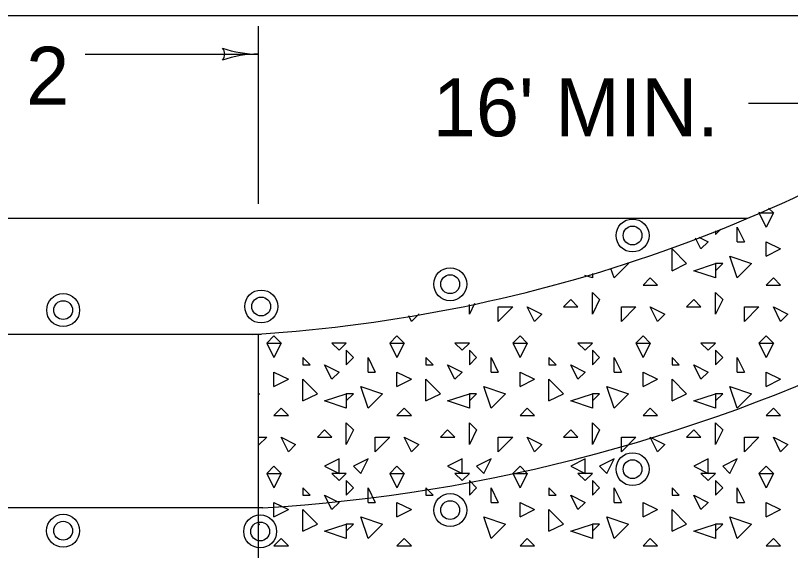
# Model space of a CAD drawing. Extents: x 999.6 to 1053.4, y 999.6 to 1022.5.
# Drawn here: x 1025.712 to 1028.389, y 1013.984 to 1015.832 of the extents above; entities that cross this region are included whole.
import ezdxf

# ---------------------------------------------------------------- set-up
doc = ezdxf.new("R2010")
doc.units = 0
doc.layers.add('Level 1', color=7, linetype='Continuous')

msp = doc.modelspace()

# ---------------------------------------------------------------- linework, layer by layer
at = {"layer": 'Level 1'}
for p, q in [((1007.25, 1015.8316), (1029.4498, 1015.8316)), ((1026.5513, 1015.1816), (1026.5513, 1015.7947)), ((1025.9525, 1015.6982), (1026.5513, 1015.6982)), ((1028.3131, 1015.1667), (1028.3293, 1015.1505)), ((1007.25, 1015.1316), (1028.2417, 1015.1316)), ((1028.2808, 1015.152), (1028.2793, 1015.1505)), ((1028.2793, 1015.1505), (1028.3293, 1015.1505)), ((1028.2793, 1015.1505), (1028.3043, 1015.1005)), ((1028.2793, 1015.1505), (1028.3293, 1015.1505)), ((1028.3293, 1015.1505), (1028.3043, 1015.1005)), ((1028.1293, 1015.0755), (1028.148, 1015.0942)), ((1028.1293, 1015.0875), (1028.1293, 1015.0755)), ((1028.0793, 1015.0255), (1028.1043, 1015.0505)), ((1028.2043, 1015.0505), (1028.2293, 1015.0505)), ((1028.3043, 1015.0005), (1028.3543, 1015.0255)), ((1027.7793, 1014.9255), (1027.8293, 1014.9755)), ((1027.9793, 1014.9505), (1028.0293, 1014.9755)), ((1028.0543, 1014.9505), (1028.1293, 1014.9755)), ((1028.1293, 1014.9755), (1028.1293, 1014.9255)), ((1028.1293, 1014.9755), (1028.1293, 1014.9505)), ((1028.1293, 1014.9505), (1028.1543, 1014.9755)), ((1028.1543, 1014.9755), (1028.1293, 1014.9755)), ((1028.2043, 1014.9255), (1028.2543, 1014.9755)), ((1028.1293, 1014.9255), (1028.0543, 1014.9505)), ((1027.7043, 1014.9255), (1027.6787, 1014.934)), ((1027.7043, 1014.941), (1027.7043, 1014.9255)), ((1027.8793, 1014.9005), (1027.9293, 1014.9005)), ((1028.3043, 1014.9005), (1028.3543, 1014.9005)), ((1027.7043, 1014.8755), (1027.7293, 1014.8505)), ((1027.7043, 1014.8005), (1027.7043, 1014.8755)), ((1028.1293, 1014.8755), (1028.1543, 1014.8505)), ((1028.1293, 1014.8005), (1028.1293, 1014.8755)), ((1027.2976, 1014.8372), (1027.2793, 1014.8005)), ((1027.7293, 1014.8505), (1027.7043, 1014.8005)), ((1028.1543, 1014.8505), (1028.1293, 1014.8005)), ((1027.2793, 1014.8005), (1027.2793, 1014.8337)), ((1027.3793, 1014.7755), (1027.4293, 1014.8255)), ((1027.6043, 1014.8255), (1027.6543, 1014.8255)), ((1027.8043, 1014.7755), (1027.8543, 1014.8255)), ((1028.0293, 1014.8255), (1028.0793, 1014.8255)), ((1028.2293, 1014.7755), (1028.2793, 1014.8255)), ((1027.0793, 1014.7755), (1027.1043, 1014.8005)), ((1027.5043, 1014.7755), (1027.5293, 1014.8005)), ((1027.9293, 1014.7755), (1027.9543, 1014.8005)), ((1028.3543, 1014.7755), (1028.3793, 1014.8005)), ((1007.25, 1014.7316), (1026.5603, 1014.7316)), ((1026.5296, 1014.7305), (1026.5603, 1014.7316)), ((1026.5513, 1013.5316), (1026.5513, 1014.7318)), ((1026.6043, 1014.7255), (1026.5793, 1014.7005)), ((1026.6043, 1014.7255), (1026.6293, 1014.7005)), ((1027.0293, 1014.7255), (1027.0043, 1014.7005)), ((1027.0293, 1014.7255), (1027.0543, 1014.7005)), ((1027.4543, 1014.7255), (1027.4293, 1014.7005)), ((1027.4543, 1014.7255), (1027.4793, 1014.7005)), ((1027.8793, 1014.7255), (1027.8543, 1014.7005)), ((1027.8793, 1014.7255), (1027.9043, 1014.7005)), ((1028.3043, 1014.7255), (1028.2793, 1014.7005)), ((1028.3043, 1014.7255), (1028.3293, 1014.7005)), ((1026.5793, 1014.7005), (1026.6293, 1014.7005)), ((1026.5793, 1014.7005), (1026.6043, 1014.6505)), ((1026.5793, 1014.7005), (1026.6293, 1014.7005)), ((1026.6293, 1014.7005), (1026.6043, 1014.6505)), ((1026.8043, 1014.7005), (1026.8293, 1014.6755)), ((1026.8543, 1014.7005), (1026.8043, 1014.7005)), ((1026.8293, 1014.6755), (1026.8543, 1014.7005)), ((1027.0043, 1014.7005), (1027.0543, 1014.7005)), ((1027.0043, 1014.7005), (1027.0293, 1014.6505)), ((1027.0043, 1014.7005), (1027.0543, 1014.7005)), ((1027.0543, 1014.7005), (1027.0293, 1014.6505)), ((1027.2293, 1014.7005), (1027.2543, 1014.6755)), ((1027.2793, 1014.7005), (1027.2293, 1014.7005)), ((1027.2543, 1014.6755), (1027.2793, 1014.7005)), ((1027.4293, 1014.7005), (1027.4793, 1014.7005)), ((1027.4293, 1014.7005), (1027.4543, 1014.6505)), ((1027.4293, 1014.7005), (1027.4793, 1014.7005)), ((1027.4793, 1014.7005), (1027.4543, 1014.6505)), ((1027.6543, 1014.7005), (1027.6793, 1014.6755)), ((1027.7043, 1014.7005), (1027.6543, 1014.7005)), ((1027.6793, 1014.6755), (1027.7043, 1014.7005)), ((1027.8543, 1014.7005), (1027.9043, 1014.7005)), ((1027.8543, 1014.7005), (1027.8793, 1014.6505)), ((1027.8543, 1014.7005), (1027.9043, 1014.7005)), ((1027.9043, 1014.7005), (1027.8793, 1014.6505)), ((1028.0793, 1014.7005), (1028.1043, 1014.6755)), ((1028.1293, 1014.7005), (1028.0793, 1014.7005)), ((1028.1043, 1014.6755), (1028.1293, 1014.7005)), ((1028.2793, 1014.7005), (1028.3293, 1014.7005)), ((1028.2793, 1014.7005), (1028.3043, 1014.6505)), ((1028.2793, 1014.7005), (1028.3293, 1014.7005)), ((1028.3293, 1014.7005), (1028.3043, 1014.6505)), ((1026.7043, 1014.6505), (1026.7043, 1014.6255)), ((1026.7293, 1014.6255), (1026.7043, 1014.6505)), ((1026.8793, 1014.6505), (1026.8543, 1014.6755)), ((1026.8543, 1014.6755), (1026.8543, 1014.6255)), ((1026.8543, 1014.6255), (1026.8793, 1014.6505)), ((1027.1293, 1014.6505), (1027.1293, 1014.6255)), ((1027.1543, 1014.6255), (1027.1293, 1014.6505)), ((1027.3043, 1014.6505), (1027.2793, 1014.6755)), ((1027.2793, 1014.6755), (1027.2793, 1014.6255)), ((1027.2793, 1014.6255), (1027.3043, 1014.6505)), ((1027.5543, 1014.6505), (1027.5543, 1014.6255)), ((1027.5793, 1014.6255), (1027.5543, 1014.6505)), ((1027.7293, 1014.6505), (1027.7043, 1014.6755)), ((1027.7043, 1014.6755), (1027.7043, 1014.6255)), ((1027.7043, 1014.6255), (1027.7293, 1014.6505)), ((1027.9793, 1014.6505), (1027.9793, 1014.6255)), ((1028.0043, 1014.6255), (1027.9793, 1014.6505)), ((1028.1543, 1014.6505), (1028.1293, 1014.6755)), ((1028.1293, 1014.6755), (1028.1293, 1014.6255)), ((1028.1293, 1014.6255), (1028.1543, 1014.6505)), ((1026.7043, 1014.6255), (1026.7293, 1014.6255)), ((1027.1293, 1014.6255), (1027.1543, 1014.6255)), ((1027.5543, 1014.6255), (1027.5793, 1014.6255)), ((1027.9793, 1014.6255), (1028.0043, 1014.6255)), ((1026.8043, 1014.5755), (1026.8293, 1014.6005)), ((1026.9293, 1014.6005), (1026.9543, 1014.6005)), ((1027.2293, 1014.5755), (1027.2543, 1014.6005)), ((1027.3543, 1014.6005), (1027.3793, 1014.6005)), ((1027.6543, 1014.5755), (1027.6793, 1014.6005)), ((1027.7793, 1014.6005), (1027.8043, 1014.6005)), ((1028.0793, 1014.5755), (1028.1043, 1014.6005)), ((1028.2043, 1014.6005), (1028.2293, 1014.6005)), ((1026.6043, 1014.5505), (1026.6543, 1014.5755)), ((1027.0293, 1014.5505), (1027.0793, 1014.5755)), ((1027.4543, 1014.5505), (1027.5043, 1014.5755)), ((1027.8793, 1014.5505), (1027.9293, 1014.5755)), ((1028.3043, 1014.5505), (1028.3543, 1014.5755)), ((1026.5513, 1014.5226), (1026.5543, 1014.5255)), ((1026.7043, 1014.5005), (1026.7543, 1014.5255)), ((1026.7793, 1014.5005), (1026.8543, 1014.5255)), ((1026.8543, 1014.5255), (1026.8543, 1014.4755)), ((1026.8543, 1014.5255), (1026.8543, 1014.5005)), ((1026.8543, 1014.5005), (1026.8793, 1014.5255)), ((1026.8793, 1014.5255), (1026.8543, 1014.5255)), ((1026.9293, 1014.4755), (1026.9793, 1014.5255)), ((1027.1293, 1014.5005), (1027.1793, 1014.5255)), ((1027.2043, 1014.5005), (1027.2793, 1014.5255)), ((1027.2793, 1014.5255), (1027.2793, 1014.4755)), ((1027.2793, 1014.5255), (1027.2793, 1014.5005)), ((1027.2793, 1014.5005), (1027.3043, 1014.5255)), ((1027.3043, 1014.5255), (1027.2793, 1014.5255)), ((1027.3543, 1014.4755), (1027.4043, 1014.5255)), ((1027.5543, 1014.5005), (1027.6043, 1014.5255)), ((1027.6293, 1014.5005), (1027.7043, 1014.5255)), ((1027.7043, 1014.5255), (1027.7043, 1014.4755)), ((1027.7043, 1014.5255), (1027.7043, 1014.5005)), ((1027.7043, 1014.5005), (1027.7293, 1014.5255)), ((1027.7293, 1014.5255), (1027.7043, 1014.5255)), ((1027.7793, 1014.4755), (1027.8293, 1014.5255)), ((1027.9793, 1014.5005), (1028.0293, 1014.5255)), ((1028.0543, 1014.5005), (1028.1293, 1014.5255)), ((1028.1293, 1014.5255), (1028.1293, 1014.4755)), ((1028.1293, 1014.5255), (1028.1293, 1014.5005)), ((1028.1293, 1014.5005), (1028.1543, 1014.5255)), ((1028.1543, 1014.5255), (1028.1293, 1014.5255)), ((1028.2043, 1014.4755), (1028.2543, 1014.5255)), ((1026.8543, 1014.4755), (1026.7793, 1014.5005)), ((1027.2793, 1014.4755), (1027.2043, 1014.5005)), ((1027.7043, 1014.4755), (1027.6293, 1014.5005)), ((1028.1293, 1014.4755), (1028.0543, 1014.5005)), ((1026.6043, 1014.4505), (1026.6543, 1014.4505)), ((1027.0293, 1014.4505), (1027.0793, 1014.4505)), ((1027.4543, 1014.4505), (1027.5043, 1014.4505)), ((1027.8793, 1014.4505), (1027.9293, 1014.4505)), ((1028.3043, 1014.4505), (1028.3543, 1014.4505)), ((1026.8543, 1014.4255), (1026.8793, 1014.4005)), ((1026.8543, 1014.3505), (1026.8543, 1014.4255)), ((1027.2793, 1014.4255), (1027.3043, 1014.4005)), ((1027.2793, 1014.3505), (1027.2793, 1014.4255)), ((1027.7043, 1014.4255), (1027.7293, 1014.4005)), ((1027.7043, 1014.3505), (1027.7043, 1014.4255)), ((1028.1293, 1014.4255), (1028.1543, 1014.4005)), ((1028.1293, 1014.3505), (1028.1293, 1014.4255)), ((1026.8793, 1014.4005), (1026.8543, 1014.3505)), ((1027.3043, 1014.4005), (1027.2793, 1014.3505)), ((1027.7293, 1014.4005), (1027.7043, 1014.3505)), ((1028.1543, 1014.4005), (1028.1293, 1014.3505)), ((1026.5513, 1014.3476), (1026.5793, 1014.3755)), ((1026.7543, 1014.3755), (1026.8043, 1014.3755)), ((1026.9543, 1014.3255), (1027.0043, 1014.3755)), ((1027.1793, 1014.3755), (1027.2293, 1014.3755)), ((1027.3793, 1014.3255), (1027.4293, 1014.3755)), ((1027.6043, 1014.3755), (1027.6543, 1014.3755)), ((1027.8043, 1014.3255), (1027.8543, 1014.3755)), ((1028.0293, 1014.3755), (1028.0793, 1014.3755)), ((1028.2293, 1014.3255), (1028.2793, 1014.3755)), ((1026.6543, 1014.3255), (1026.6793, 1014.3505)), ((1027.0793, 1014.3255), (1027.1043, 1014.3505)), ((1027.5043, 1014.3255), (1027.5293, 1014.3505)), ((1027.9293, 1014.3255), (1027.9543, 1014.3505)), ((1028.3543, 1014.3255), (1028.3793, 1014.3505)), ((1026.6043, 1014.2755), (1026.5793, 1014.2505)), ((1026.6043, 1014.2755), (1026.6293, 1014.2505)), ((1026.8293, 1014.3005), (1026.7793, 1014.2755)), ((1026.7793, 1014.2755), (1026.8293, 1014.2505)), ((1026.8293, 1014.2505), (1026.8293, 1014.3005)), ((1026.9293, 1014.3005), (1026.8793, 1014.2755)), ((1026.8793, 1014.2755), (1026.9043, 1014.2505)), ((1026.9043, 1014.2505), (1026.9293, 1014.3005)), ((1027.0293, 1014.2755), (1027.0043, 1014.2505)), ((1027.0293, 1014.2755), (1027.0543, 1014.2505)), ((1027.2543, 1014.3005), (1027.2043, 1014.2755)), ((1027.2043, 1014.2755), (1027.2543, 1014.2505)), ((1027.2543, 1014.2505), (1027.2543, 1014.3005)), ((1027.3543, 1014.3005), (1027.3043, 1014.2755)), ((1027.3043, 1014.2755), (1027.3293, 1014.2505)), ((1027.3293, 1014.2505), (1027.3543, 1014.3005)), ((1027.4543, 1014.2755), (1027.4293, 1014.2505)), ((1027.4543, 1014.2755), (1027.4793, 1014.2505)), ((1027.6793, 1014.3005), (1027.6293, 1014.2755)), ((1027.6293, 1014.2755), (1027.6793, 1014.2505)), ((1027.6793, 1014.2505), (1027.6793, 1014.3005)), ((1027.7793, 1014.3005), (1027.7293, 1014.2755)), ((1027.7293, 1014.2755), (1027.7543, 1014.2505)), ((1027.7543, 1014.2505), (1027.7793, 1014.3005)), ((1028.1043, 1014.3005), (1028.0543, 1014.2755)), ((1028.0543, 1014.2755), (1028.1043, 1014.2505)), ((1028.1043, 1014.2505), (1028.1043, 1014.3005)), ((1028.2043, 1014.3005), (1028.1543, 1014.2755)), ((1028.1543, 1014.2755), (1028.1793, 1014.2505)), ((1028.1793, 1014.2505), (1028.2043, 1014.3005)), ((1028.3043, 1014.2755), (1028.2793, 1014.2505)), ((1028.3043, 1014.2755), (1028.3293, 1014.2505)), ((1026.5793, 1014.2505), (1026.6293, 1014.2505)), ((1026.5793, 1014.2505), (1026.6043, 1014.2005)), ((1026.5793, 1014.2505), (1026.6293, 1014.2505)), ((1026.6293, 1014.2505), (1026.6043, 1014.2005)), ((1026.8043, 1014.2505), (1026.8293, 1014.2255)), ((1026.8543, 1014.2505), (1026.8043, 1014.2505)), ((1026.8293, 1014.2255), (1026.8543, 1014.2505)), ((1027.0043, 1014.2505), (1027.0543, 1014.2505)), ((1027.0043, 1014.2505), (1027.0293, 1014.2005)), ((1027.0043, 1014.2505), (1027.0543, 1014.2505)), ((1027.0543, 1014.2505), (1027.0293, 1014.2005)), ((1027.2293, 1014.2505), (1027.2543, 1014.2255)), ((1027.2793, 1014.2505), (1027.2293, 1014.2505)), ((1027.2543, 1014.2255), (1027.2793, 1014.2505)), ((1027.4293, 1014.2505), (1027.4793, 1014.2505)), ((1027.4293, 1014.2505), (1027.4543, 1014.2005)), ((1027.4293, 1014.2505), (1027.4793, 1014.2505)), ((1027.4793, 1014.2505), (1027.4543, 1014.2005)), ((1027.6543, 1014.2505), (1027.6793, 1014.2255)), ((1027.7043, 1014.2505), (1027.6543, 1014.2505)), ((1027.6793, 1014.2255), (1027.7043, 1014.2505)), ((1028.0793, 1014.2505), (1028.1043, 1014.2255)), ((1028.1293, 1014.2505), (1028.0793, 1014.2505)), ((1028.1043, 1014.2255), (1028.1293, 1014.2505)), ((1028.2793, 1014.2505), (1028.3293, 1014.2505)), ((1028.2793, 1014.2505), (1028.3043, 1014.2005)), ((1028.2793, 1014.2505), (1028.3293, 1014.2505)), ((1028.3293, 1014.2505), (1028.3043, 1014.2005)), ((1026.8793, 1014.2005), (1026.8543, 1014.2255)), ((1026.8543, 1014.2255), (1026.8543, 1014.1755)), ((1027.3043, 1014.2005), (1027.2793, 1014.2255)), ((1027.2793, 1014.2255), (1027.2793, 1014.1755)), ((1027.7293, 1014.2005), (1027.7043, 1014.2255)), ((1027.7043, 1014.2255), (1027.7043, 1014.1755)), ((1028.1543, 1014.2005), (1028.1293, 1014.2255)), ((1028.1293, 1014.2255), (1028.1293, 1014.1755)), ((1026.7043, 1014.2005), (1026.7043, 1014.1755)), ((1026.7293, 1014.1755), (1026.7043, 1014.2005)), ((1026.8543, 1014.1755), (1026.8793, 1014.2005)), ((1027.1293, 1014.2005), (1027.1293, 1014.1755)), ((1027.1543, 1014.1755), (1027.1293, 1014.2005)), ((1027.2793, 1014.1755), (1027.3043, 1014.2005)), ((1027.5543, 1014.2005), (1027.5543, 1014.1755)), ((1027.5793, 1014.1755), (1027.5543, 1014.2005)), ((1027.7043, 1014.1755), (1027.7293, 1014.2005)), ((1027.9793, 1014.2005), (1027.9793, 1014.1755)), ((1028.0043, 1014.1755), (1027.9793, 1014.2005)), ((1028.1293, 1014.1755), (1028.1543, 1014.2005)), ((1026.7043, 1014.1755), (1026.7293, 1014.1755)), ((1027.1293, 1014.1755), (1027.1543, 1014.1755)), ((1027.5543, 1014.1755), (1027.5793, 1014.1755)), ((1027.9793, 1014.1755), (1028.0043, 1014.1755)), ((1026.8043, 1014.1255), (1026.8293, 1014.1505)), ((1026.9293, 1014.1505), (1026.9543, 1014.1505)), ((1027.3543, 1014.1505), (1027.3793, 1014.1505)), ((1027.6543, 1014.1255), (1027.6793, 1014.1505)), ((1027.7793, 1014.1505), (1027.8043, 1014.1505)), ((1028.0793, 1014.1255), (1028.1043, 1014.1505)), ((1028.2043, 1014.1505), (1028.2293, 1014.1505)), ((1026.5654, 1014.1316), (1024.6763, 1014.1316)), ((1026.6043, 1014.1005), (1026.6543, 1014.1255)), ((1027.0293, 1014.1005), (1027.0793, 1014.1255)), ((1027.4543, 1014.1005), (1027.5043, 1014.1255)), ((1027.8793, 1014.1005), (1027.9293, 1014.1255)), ((1028.3043, 1014.1005), (1028.3543, 1014.1255)), ((1026.5513, 1014.0726), (1026.5543, 1014.0755)), ((1026.7043, 1014.0505), (1026.7543, 1014.0755)), ((1026.7793, 1014.0505), (1026.8543, 1014.0755)), ((1026.8543, 1014.0755), (1026.8543, 1014.0255)), ((1026.8543, 1014.0755), (1026.8543, 1014.0505)), ((1026.8543, 1014.0505), (1026.8793, 1014.0755)), ((1026.8793, 1014.0755), (1026.8543, 1014.0755)), ((1026.9293, 1014.0255), (1026.9793, 1014.0755)), ((1027.3543, 1014.0255), (1027.4043, 1014.0755)), ((1027.5543, 1014.0505), (1027.6043, 1014.0755)), ((1027.6293, 1014.0505), (1027.7043, 1014.0755)), ((1027.7043, 1014.0755), (1027.7043, 1014.0255)), ((1027.7043, 1014.0755), (1027.7043, 1014.0505)), ((1027.7043, 1014.0505), (1027.7293, 1014.0755)), ((1027.7293, 1014.0755), (1027.7043, 1014.0755)), ((1027.7793, 1014.0255), (1027.8293, 1014.0755)), ((1027.9793, 1014.0505), (1028.0293, 1014.0755)), ((1028.0543, 1014.0505), (1028.1293, 1014.0755)), ((1028.1293, 1014.0755), (1028.1293, 1014.0255)), ((1028.1293, 1014.0755), (1028.1293, 1014.0505)), ((1028.1293, 1014.0505), (1028.1543, 1014.0755)), ((1028.1543, 1014.0755), (1028.1293, 1014.0755)), ((1028.2043, 1014.0255), (1028.2543, 1014.0755)), ((1026.8543, 1014.0255), (1026.7793, 1014.0505)), ((1027.7043, 1014.0255), (1027.6293, 1014.0505)), ((1028.1293, 1014.0255), (1028.0543, 1014.0505)), ((1026.6043, 1014.0005), (1026.6543, 1014.0005)), ((1027.0293, 1014.0005), (1027.0793, 1014.0005)), ((1027.4543, 1014.0005), (1027.5043, 1014.0005)), ((1027.8793, 1014.0005), (1027.9293, 1014.0005)), ((1028.3043, 1014.0005), (1028.3543, 1014.0005))]:
    msp.add_line(p, q, dxfattribs=at)
for points in [[(1028.244, 1015.5284), (1028.4219, 1015.5284), (1029.1423, 1015.2612)], [(1028.2043, 1015.0505), (1028.2043, 1015.1005), (1028.2293, 1015.0505)], [(1028.0793, 1015.0255), (1028.0607, 1015.0627)], [(1028.0718, 1015.0667), (1028.1043, 1015.0505)], [(1028.3043, 1015.0005), (1028.3043, 1015.0505), (1028.3543, 1015.0255)], [(1027.9793, 1014.9505), (1027.9793, 1015.0255), (1028.0293, 1014.9755)], [(1028.2043, 1014.9255), (1028.1793, 1015.0005), (1028.2543, 1014.9755)], [(1027.824, 1014.9772), (1027.8293, 1014.9755)], [(1027.7793, 1014.9255), (1027.7683, 1014.9584)], [(1027.8793, 1014.9005), (1027.9043, 1014.9255), (1027.9293, 1014.9005)], [(1028.3043, 1014.9005), (1028.3293, 1014.9255), (1028.3543, 1014.9005)], [(1027.6043, 1014.8255), (1027.6293, 1014.8505), (1027.6543, 1014.8255)], [(1028.0293, 1014.8255), (1028.0543, 1014.8505), (1028.0793, 1014.8255)], [(1027.3793, 1014.7755), (1027.3793, 1014.8255), (1027.4293, 1014.8255)], [(1027.5043, 1014.7755), (1027.4793, 1014.8255), (1027.5293, 1014.8005)], [(1027.8043, 1014.7755), (1027.8043, 1014.8255), (1027.8543, 1014.8255)], [(1027.9293, 1014.7755), (1027.9043, 1014.8255), (1027.9543, 1014.8005)], [(1028.2293, 1014.7755), (1028.2293, 1014.8255), (1028.2793, 1014.8255)], [(1028.3543, 1014.7755), (1028.3293, 1014.8255), (1028.3793, 1014.8005)], [(1027.0793, 1014.7755), (1027.0697, 1014.7947)], [(1027.1034, 1014.8009), (1027.1043, 1014.8005)], [(1026.9293, 1014.6005), (1026.9293, 1014.6505), (1026.9543, 1014.6005)], [(1027.3543, 1014.6005), (1027.3543, 1014.6505), (1027.3793, 1014.6005)], [(1027.7793, 1014.6005), (1027.7793, 1014.6505), (1027.8043, 1014.6005)], [(1028.2043, 1014.6005), (1028.2043, 1014.6505), (1028.2293, 1014.6005)], [(1026.8043, 1014.5755), (1026.7793, 1014.6255), (1026.8293, 1014.6005)], [(1027.2293, 1014.5755), (1027.2043, 1014.6255), (1027.2543, 1014.6005)], [(1027.6543, 1014.5755), (1027.6293, 1014.6255), (1027.6793, 1014.6005)], [(1028.0793, 1014.5755), (1028.0543, 1014.6255), (1028.1043, 1014.6005)], [(1026.6043, 1014.5505), (1026.6043, 1014.6005), (1026.6543, 1014.5755)], [(1027.0293, 1014.5505), (1027.0293, 1014.6005), (1027.0793, 1014.5755)], [(1027.4543, 1014.5505), (1027.4543, 1014.6005), (1027.5043, 1014.5755)], [(1027.8793, 1014.5505), (1027.8793, 1014.6005), (1027.9293, 1014.5755)], [(1028.3043, 1014.5505), (1028.3043, 1014.6005), (1028.3543, 1014.5755)], [(1026.7043, 1014.5005), (1026.7043, 1014.5755), (1026.7543, 1014.5255)], [(1027.1293, 1014.5005), (1027.1293, 1014.5755), (1027.1793, 1014.5255)], [(1027.5543, 1014.5005), (1027.5543, 1014.5755), (1027.6043, 1014.5255)], [(1027.9793, 1014.5005), (1027.9793, 1014.5755), (1028.0293, 1014.5255)], [(1026.9293, 1014.4755), (1026.9043, 1014.5505), (1026.9793, 1014.5255)], [(1027.3543, 1014.4755), (1027.3293, 1014.5505), (1027.4043, 1014.5255)], [(1027.7793, 1014.4755), (1027.7543, 1014.5505), (1027.8293, 1014.5255)], [(1028.2043, 1014.4755), (1028.1793, 1014.5505), (1028.2543, 1014.5255)], [(1026.5513, 1014.5265), (1026.5543, 1014.5255)], [(1026.6043, 1014.4505), (1026.6293, 1014.4755), (1026.6543, 1014.4505)], [(1027.0293, 1014.4505), (1027.0543, 1014.4755), (1027.0793, 1014.4505)], [(1027.4543, 1014.4505), (1027.4793, 1014.4755), (1027.5043, 1014.4505)], [(1027.8793, 1014.4505), (1027.9043, 1014.4755), (1027.9293, 1014.4505)], [(1028.3043, 1014.4505), (1028.3293, 1014.4755), (1028.3543, 1014.4505)], [(1026.7543, 1014.3755), (1026.7793, 1014.4005), (1026.8043, 1014.3755)], [(1027.1793, 1014.3755), (1027.2043, 1014.4005), (1027.2293, 1014.3755)], [(1027.6043, 1014.3755), (1027.6293, 1014.4005), (1027.6543, 1014.3755)], [(1028.0293, 1014.3755), (1028.0543, 1014.4005), (1028.0793, 1014.3755)], [(1026.5513, 1014.3755), (1026.5793, 1014.3755)], [(1026.6543, 1014.3255), (1026.6293, 1014.3755), (1026.6793, 1014.3505)], [(1026.9543, 1014.3255), (1026.9543, 1014.3755), (1027.0043, 1014.3755)], [(1027.0793, 1014.3255), (1027.0543, 1014.3755), (1027.1043, 1014.3505)], [(1027.3793, 1014.3255), (1027.3793, 1014.3755), (1027.4293, 1014.3755)], [(1027.5043, 1014.3255), (1027.4793, 1014.3755), (1027.5293, 1014.3505)], [(1027.8043, 1014.3255), (1027.8043, 1014.3755), (1027.8543, 1014.3755)], [(1027.9293, 1014.3255), (1027.9043, 1014.3755), (1027.9543, 1014.3505)], [(1028.2293, 1014.3255), (1028.2293, 1014.3755), (1028.2793, 1014.3755)], [(1028.3543, 1014.3255), (1028.3293, 1014.3755), (1028.3793, 1014.3505)], [(1026.9293, 1014.1505), (1026.9293, 1014.2005), (1026.9543, 1014.1505)], [(1027.3543, 1014.1505), (1027.3543, 1014.2005), (1027.3793, 1014.1505)], [(1027.7793, 1014.1505), (1027.7793, 1014.2005), (1027.8043, 1014.1505)], [(1028.2043, 1014.1505), (1028.2043, 1014.2005), (1028.2293, 1014.1505)], [(1026.8043, 1014.1255), (1026.7793, 1014.1755), (1026.8293, 1014.1505)], [(1027.6543, 1014.1255), (1027.6293, 1014.1755), (1027.6793, 1014.1505)], [(1028.0793, 1014.1255), (1028.0543, 1014.1755), (1028.1043, 1014.1505)], [(1026.6043, 1014.1005), (1026.6043, 1014.1505), (1026.6543, 1014.1255)], [(1027.0293, 1014.1005), (1027.0293, 1014.1505), (1027.0793, 1014.1255)], [(1027.4543, 1014.1005), (1027.4543, 1014.1505), (1027.5043, 1014.1255)], [(1027.8793, 1014.1005), (1027.8793, 1014.1505), (1027.9293, 1014.1255)], [(1028.3043, 1014.1005), (1028.3043, 1014.1505), (1028.3543, 1014.1255)], [(1026.7043, 1014.0505), (1026.7043, 1014.1255), (1026.7543, 1014.0755)], [(1027.5543, 1014.0505), (1027.5543, 1014.1255), (1027.6043, 1014.0755)], [(1027.9793, 1014.0505), (1027.9793, 1014.1255), (1028.0293, 1014.0755)], [(1026.9293, 1014.0255), (1026.9043, 1014.1005), (1026.9793, 1014.0755)], [(1027.3543, 1014.0255), (1027.3293, 1014.1005), (1027.4043, 1014.0755)], [(1027.7793, 1014.0255), (1027.7543, 1014.1005), (1027.8293, 1014.0755)], [(1028.2043, 1014.0255), (1028.1793, 1014.1005), (1028.2543, 1014.0755)], [(1026.5513, 1014.0765), (1026.5543, 1014.0755)], [(1026.6043, 1014.0005), (1026.6293, 1014.0255), (1026.6543, 1014.0005)], [(1027.0293, 1014.0005), (1027.0543, 1014.0255), (1027.0793, 1014.0005)], [(1027.4543, 1014.0005), (1027.4793, 1014.0255), (1027.5043, 1014.0005)], [(1027.8793, 1014.0005), (1027.9043, 1014.0255), (1027.9293, 1014.0005)], [(1028.3043, 1014.0005), (1028.3293, 1014.0255), (1028.3543, 1014.0005)]]:
    msp.add_lwpolyline(points, dxfattribs=at)
for centre, radius in [((1027.843, 1015.0719), 0.0569), ((1027.843, 1015.0719), 0.0325), ((1027.2131, 1014.9038), 0.0569), ((1027.2131, 1014.9038), 0.0325), ((1025.8762, 1014.8144), 0.0569), ((1026.5603, 1014.8268), 0.0569), ((1025.8762, 1014.8144), 0.0325), ((1026.5603, 1014.8268), 0.0325), ((1027.843, 1014.2651), 0.0569), ((1027.843, 1014.2651), 0.0325), ((1027.2131, 1014.1238), 0.0569), ((1027.2131, 1014.1238), 0.0325), ((1025.8761, 1014.0526), 0.0569), ((1026.5567, 1014.05), 0.0569), ((1025.8761, 1014.0526), 0.0325), ((1026.5567, 1014.05), 0.0325)]:
    msp.add_circle(centre, radius, dxfattribs=at)
for centre, radius, start, end in [((1026.4028, 1015.6983), 0.0313, 318.7746, 40.8913), ((1026.5513, 1015.3076), 0.3906, 90, 108.6688), ((1026.5513, 1016.0889), 0.3906, 251.3472, 269.9939), ((1026.5513, 1015.3076), 0.3906, 89.9878, 90), ((1026.2198, 1019.9074), 5.1861, 273.6168, 305.2396), ((1026.2198, 1019.9074), 5.7861, 273.42408, 296.55332)]:
    msp.add_arc(centre, radius, start, end, dxfattribs=at)

# ---------------------------------------------------------------- texts
for s, p in [('2', (1025.7484, 1015.5237)), ("16' MIN.", (1027.1531, 1015.4144))]:
    msp.add_text(s, height=0.2, dxfattribs=at).set_placement(p)

doc.saveas('drawing.dxf')
